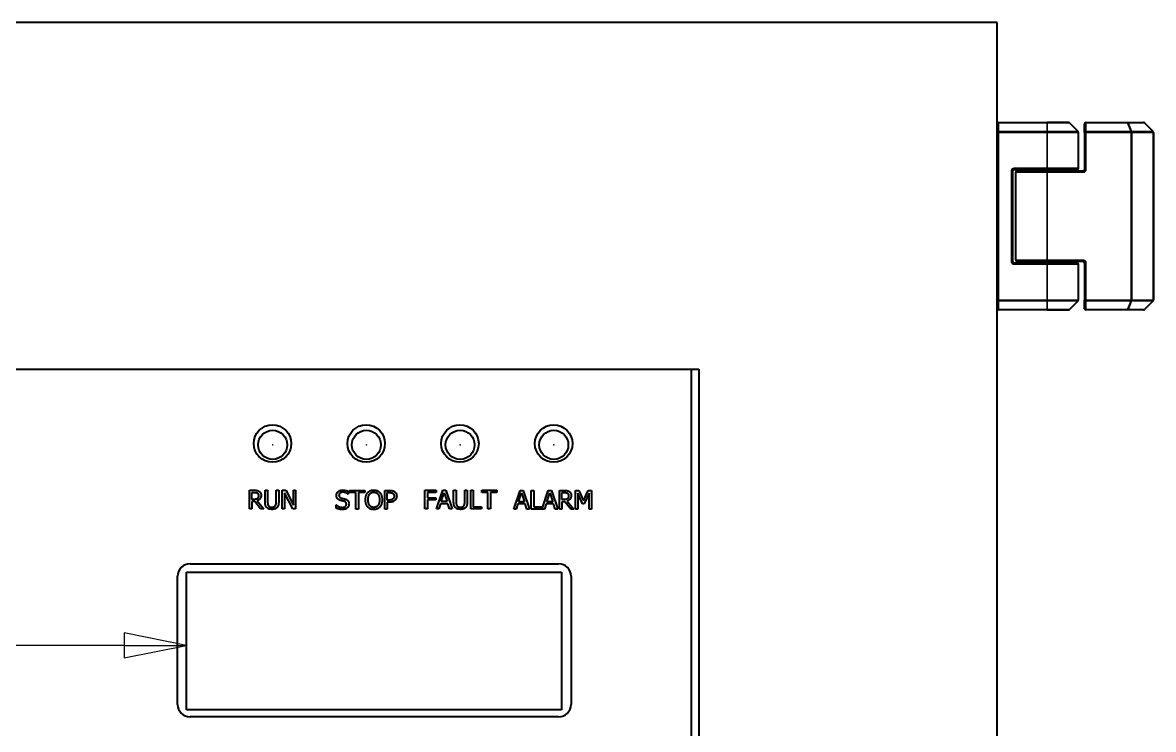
# Model space of a CAD drawing. Header units: millimetres. Extents: x 0 to 5945, y 0 to 4205.
# Drawn here: x 4379.5 to 4560.5, y 1782.7 to 1895.8 of the extents above; entities that cross this region are included whole.
import ezdxf

# ---------------------------------------------------------------- set-up
doc = ezdxf.new("R2010")
doc.units = ezdxf.units.MM
doc.header["$LTSCALE"] = 5
for name, color, linetype, lineweight in [('가시적인 것(ISO)', 3, 'Continuous', 40), ('가시적인 좁은 것(ISO)', 3, 'Continuous', 35), ('기호(ISO)', 5, 'Continuous', 25)]:
    doc.layers.add(name, color=color, linetype=linetype, lineweight=lineweight)

msp = doc.modelspace()

# ---------------------------------------------------------------- linework, layer by layer
at = {"layer": '가시적인 것(ISO)'}
for p, q in [((4535.5316, 1895.8118), (4225.5316, 1895.8118)), ((4535.5316, 1686.8118), (4535.5316, 1895.8118)), ((4535.7316, 1879.8118), (4543.5316, 1879.8118)), ((4546.9487, 1879.8118), (4543.5316, 1879.8118)), ((4547.0902, 1879.7532), (4548.473, 1878.3703)), ((4549.5316, 1878.2289), (4549.5316, 1879.6118)), ((4549.7316, 1879.8118), (4556.3759, 1879.8118)), ((4556.3759, 1879.8118), (4558.9487, 1879.8118)), ((4560.473, 1878.3703), (4559.0902, 1879.7532)), ((4548.5316, 1872.5118), (4548.5316, 1878.2289)), ((4549.5316, 1878.2289), (4549.5316, 1872.2618)), ((4560.5316, 1878.2289), (4560.5316, 1851.3946)), ((4538.0316, 1857.5118), (4538.0316, 1872.1118)), ((4538.2316, 1872.3118), (4543.5316, 1872.3118)), ((4538.5316, 1857.7618), (4538.5316, 1871.8618)), ((4543.5316, 1872.0618), (4538.7316, 1872.0618)), ((4548.3316, 1872.3118), (4543.5316, 1872.3118)), ((4543.5316, 1872.0618), (4549.3316, 1872.0618)), ((4543.5316, 1857.3118), (4538.2316, 1857.3118)), ((4538.7316, 1857.5618), (4543.5316, 1857.5618)), ((4549.3316, 1857.5618), (4543.5316, 1857.5618)), ((4543.5316, 1857.3118), (4548.3316, 1857.3118)), ((4548.5316, 1851.3946), (4548.5316, 1857.1118)), ((4549.5316, 1857.3618), (4549.5316, 1851.3946)), ((4547.0902, 1849.8704), (4548.473, 1851.2532)), ((4549.5316, 1850.0118), (4549.5316, 1851.3946)), ((4560.473, 1851.2532), (4559.0902, 1849.8704)), ((4543.5316, 1849.8118), (4535.7316, 1849.8118)), ((4543.5316, 1849.8118), (4546.9487, 1849.8118)), ((4556.3759, 1849.8118), (4549.7316, 1849.8118)), ((4558.9487, 1849.8118), (4556.3759, 1849.8118)), ((4321.2816, 1840.3118), (4487.7816, 1840.3118)), ((4486.5316, 1840.3118), (4486.5316, 1742.3118)), ((4487.7816, 1840.3118), (4487.7816, 1742.3118)), ((4415.8253, 1820.9434), (4416.5984, 1820.9434)), ((4415.8253, 1817.9434), (4415.8253, 1820.9434)), ((4418.3488, 1820.9434), (4418.7475, 1820.9434)), ((4418.3488, 1819.0714), (4418.3488, 1820.9434)), ((4418.7475, 1820.9434), (4418.7475, 1819.0714)), ((4420.1211, 1820.9434), (4420.5198, 1820.9434)), ((4420.1211, 1819.0617), (4420.1211, 1820.9434)), ((4420.5198, 1820.9434), (4420.5198, 1819.0714)), ((4421.0911, 1820.9434), (4421.6576, 1820.9434)), ((4421.0911, 1817.9434), (4421.0911, 1820.9434)), ((4421.6576, 1820.9434), (4422.8659, 1818.5682)), ((4422.8659, 1820.9434), (4423.2378, 1820.9434)), ((4422.8659, 1818.5682), (4422.8659, 1820.9434)), ((4423.2378, 1820.9434), (4423.2378, 1817.9434)), ((4431.8756, 1820.9118), (4434.2872, 1820.9118)), ((4431.8756, 1820.5568), (4431.8756, 1820.9118)), ((4434.2872, 1820.9118), (4434.2872, 1820.5568)), ((4437.5109, 1820.9118), (4438.2646, 1820.9118)), ((4437.5109, 1817.9118), (4437.5109, 1820.9118)), ((4443.9376, 1820.9434), (4445.7317, 1820.9434)), ((4443.9376, 1817.9434), (4443.9376, 1820.9434)), ((4445.7317, 1820.9434), (4445.7317, 1820.5884)), ((4445.7658, 1817.9434), (4446.7771, 1820.9434)), ((4446.7771, 1820.9434), (4447.2682, 1820.9434)), ((4447.2682, 1820.9434), (4448.2795, 1817.9434)), ((4448.5275, 1820.9434), (4448.9262, 1820.9434)), ((4448.5275, 1819.0714), (4448.5275, 1820.9434)), ((4448.9262, 1820.9434), (4448.9262, 1819.0714)), ((4450.2998, 1820.9434), (4450.6985, 1820.9434)), ((4450.2998, 1819.0617), (4450.2998, 1820.9434)), ((4450.6985, 1820.9434), (4450.6985, 1819.0714)), ((4451.2698, 1820.9434), (4451.6685, 1820.9434)), ((4451.2698, 1817.9434), (4451.2698, 1820.9434)), ((4451.6685, 1820.9434), (4451.6685, 1818.2983)), ((4453.0154, 1820.9434), (4455.427, 1820.9434)), ((4453.0154, 1820.5884), (4453.0154, 1820.9434)), ((4455.427, 1820.9434), (4455.427, 1820.5884)), ((4458.1414, 1817.9118), (4459.1527, 1820.9118)), ((4459.1527, 1820.9118), (4459.6438, 1820.9118)), ((4459.6438, 1820.9118), (4460.6552, 1817.9118)), ((4460.9396, 1820.9118), (4461.3383, 1820.9118)), ((4460.9396, 1817.9118), (4460.9396, 1820.9118)), ((4461.3383, 1820.9118), (4461.3383, 1818.2667)), ((4462.6778, 1817.9406), (4463.6795, 1820.9118)), ((4463.6795, 1820.9118), (4464.1706, 1820.9118)), ((4464.1706, 1820.9118), (4465.1819, 1817.9118)), ((4465.4663, 1820.9118), (4466.2394, 1820.9118)), ((4465.4663, 1817.9118), (4465.4663, 1820.9118)), ((4468.0263, 1820.9118), (4468.5709, 1820.9118)), ((4468.0263, 1817.9118), (4468.0263, 1820.9118)), ((4468.5709, 1820.9118), (4469.3197, 1819.2416)), ((4469.3197, 1819.2416), (4470.0441, 1820.9118)), ((4470.0441, 1820.9118), (4470.5984, 1820.9118)), ((4470.5984, 1820.9118), (4470.5984, 1817.9118)), ((4416.224, 1820.5982), (4416.6203, 1820.5982)), ((4416.224, 1819.4701), (4416.224, 1820.5982)), ((4416.5741, 1819.4701), (4416.224, 1819.4701)), ((4416.224, 1819.1371), (4416.224, 1817.9434)), ((4416.6811, 1819.1371), (4416.224, 1819.1371)), ((4417.6292, 1817.9434), (4416.6811, 1819.1371)), ((4417.0798, 1819.2489), (4418.1471, 1817.9434)), ((4421.4631, 1820.5301), (4421.4631, 1817.9434)), ((4422.7905, 1817.9434), (4421.4631, 1820.5301)), ((4431.6592, 1820.2943), (4431.63, 1820.2943)), ((4431.6592, 1820.7708), (4431.6592, 1820.2943)), ((4432.8821, 1820.5568), (4431.8756, 1820.5568)), ((4432.8821, 1817.9118), (4432.8821, 1820.5568)), ((4433.2808, 1820.5568), (4433.2808, 1817.9118)), ((4434.2872, 1820.5568), (4433.2808, 1820.5568)), ((4437.9096, 1820.5666), (4438.2402, 1820.5666)), ((4437.9096, 1819.3704), (4437.9096, 1820.5666)), ((4438.1819, 1819.3704), (4437.9096, 1819.3704)), ((4445.7317, 1820.5884), (4444.3363, 1820.5884)), ((4444.3363, 1820.5884), (4444.3363, 1819.7424)), ((4444.3363, 1819.7424), (4445.6734, 1819.7424)), ((4444.3363, 1819.3875), (4444.3363, 1817.9434)), ((4445.6734, 1819.3875), (4444.3363, 1819.3875)), ((4445.6734, 1819.7424), (4445.6734, 1819.3875)), ((4446.551, 1819.1225), (4447.0129, 1820.5349)), ((4447.4773, 1819.1225), (4446.551, 1819.1225)), ((4447.0129, 1820.5349), (4447.4773, 1819.1225)), ((4454.0218, 1820.5884), (4453.0154, 1820.5884)), ((4454.0218, 1817.9434), (4454.0218, 1820.5884)), ((4454.4206, 1820.5884), (4454.4206, 1817.9434)), ((4455.427, 1820.5884), (4454.4206, 1820.5884)), ((4458.9266, 1819.0909), (4459.3885, 1820.5033)), ((4459.8529, 1819.0909), (4458.9266, 1819.0909)), ((4459.3885, 1820.5033), (4459.8529, 1819.0909)), ((4463.4534, 1819.0909), (4463.9153, 1820.5033)), ((4464.3796, 1819.0909), (4463.4534, 1819.0909)), ((4463.9153, 1820.5033), (4464.3796, 1819.0909)), ((4465.865, 1820.5666), (4466.2613, 1820.5666)), ((4465.865, 1819.4385), (4465.865, 1820.5666)), ((4466.2151, 1819.4385), (4465.865, 1819.4385)), ((4465.865, 1819.1055), (4465.865, 1817.9118)), ((4466.3221, 1819.1055), (4465.865, 1819.1055)), ((4467.2702, 1817.9118), (4466.3221, 1819.1055)), ((4466.7208, 1819.2173), (4467.7881, 1817.9118)), ((4468.3983, 1820.4961), (4468.3983, 1817.9118)), ((4469.1738, 1818.7384), (4468.3983, 1820.4961)), ((4470.1997, 1820.4961), (4469.4169, 1818.7384)), ((4470.1997, 1817.9118), (4470.1997, 1820.4961)), ((4416.224, 1817.9434), (4415.8253, 1817.9434)), ((4418.1471, 1817.9434), (4417.6292, 1817.9434)), ((4421.4631, 1817.9434), (4421.0911, 1817.9434)), ((4423.2378, 1817.9434), (4422.7905, 1817.9434)), ((4429.7362, 1818.5925), (4429.7654, 1818.5925)), ((4429.7362, 1818.0917), (4429.7362, 1818.5925)), ((4433.2808, 1817.9118), (4432.8821, 1817.9118)), ((4437.9096, 1817.9118), (4437.5109, 1817.9118)), ((4437.9096, 1819.0301), (4437.9096, 1817.9118)), ((4438.2475, 1819.0301), (4437.9096, 1819.0301)), ((4444.3363, 1817.9434), (4443.9376, 1817.9434)), ((4446.1693, 1817.9434), (4445.7658, 1817.9434)), ((4446.4416, 1818.7821), (4446.1693, 1817.9434)), ((4447.5867, 1818.7821), (4446.4416, 1818.7821)), ((4447.859, 1817.9434), (4447.5867, 1818.7821)), ((4448.2795, 1817.9434), (4447.859, 1817.9434)), ((4453.0081, 1817.9434), (4451.2698, 1817.9434)), ((4451.6685, 1818.2983), (4453.0081, 1818.2983)), ((4453.0081, 1818.2983), (4453.0081, 1817.9434)), ((4454.4206, 1817.9434), (4454.0218, 1817.9434)), ((4458.5449, 1817.9118), (4458.1414, 1817.9118)), ((4458.8172, 1818.7505), (4458.5449, 1817.9118)), ((4459.9623, 1818.7505), (4458.8172, 1818.7505)), ((4460.2346, 1817.9118), (4459.9623, 1818.7505)), ((4460.6552, 1817.9118), (4460.2346, 1817.9118)), ((4463.0717, 1817.9118), (4460.9396, 1817.9118)), ((4461.3383, 1818.2667), (4462.6778, 1818.2667)), ((4462.6778, 1818.2667), (4462.6778, 1817.9406)), ((4463.344, 1818.7505), (4463.0717, 1817.9118)), ((4464.489, 1818.7505), (4463.344, 1818.7505)), ((4464.7613, 1817.9118), (4464.489, 1818.7505)), ((4465.1819, 1817.9118), (4464.7613, 1817.9118)), ((4465.865, 1817.9118), (4465.4663, 1817.9118)), ((4467.7881, 1817.9118), (4467.2702, 1817.9118)), ((4468.3983, 1817.9118), (4468.0263, 1817.9118)), ((4469.4169, 1818.7384), (4469.1738, 1818.7384)), ((4470.5984, 1817.9118), (4470.1997, 1817.9118)), ((4406.3316, 1809.1618), (4465.3316, 1809.1618)), ((4404.3316, 1786.6618), (4404.3316, 1807.1618)), ((4405.7789, 1807.8077), (4465.7789, 1807.8077)), ((4405.7789, 1785.8077), (4405.7789, 1807.8077)), ((4465.7789, 1807.8077), (4465.7789, 1785.8077)), ((4467.3316, 1807.1618), (4467.3316, 1786.6618)), ((4465.7789, 1785.8077), (4405.7789, 1785.8077)), ((4465.3316, 1784.6618), (4406.3316, 1784.6618))]:
    msp.add_line(p, q, dxfattribs=at)
for centre, radius in [((4419.5316, 1828.4118), 3), ((4419.5575, 1828.2078), 2.325), ((4434.5316, 1828.4118), 3), ((4434.5575, 1828.2078), 2.325), ((4449.5316, 1828.4118), 3), ((4449.5576, 1828.2078), 2.325), ((4464.5316, 1828.4118), 3), ((4464.5575, 1828.2078), 2.325)]:
    msp.add_circle(centre, radius, dxfattribs=at)
for centre, radius, start, end in [((4535.7316, 1879.6118), 0.2, 90, 180), ((4546.9487, 1879.6118), 0.2, 44.99999, 90), ((4549.7316, 1879.6118), 0.2, 90, 180), ((4558.9487, 1879.6118), 0.2, 45, 90), ((4548.3316, 1878.2289), 0.2, 0, 44.99999), ((4560.3316, 1878.2289), 0.2, 0, 45), ((4538.2316, 1872.1118), 0.2, 90, 180), ((4538.7316, 1871.8618), 0.2, 90, 180), ((4548.3316, 1872.5118), 0.2, 270, 0), ((4549.3316, 1872.2618), 0.2, 270, 0), ((4538.2316, 1857.5118), 0.2, 180, 270), ((4538.7316, 1857.7618), 0.2, 180, 270), ((4548.3316, 1857.1118), 0.2, 0, 90), ((4549.3316, 1857.3618), 0.2, 0, 90), ((4535.7316, 1850.0118), 0.2, 180, 270), ((4546.9487, 1850.0118), 0.2, 270, 315.00001), ((4548.3316, 1851.3946), 0.2, 315.00001, 0), ((4549.7316, 1850.0118), 0.2, 180, 270), ((4558.9487, 1850.0118), 0.2, 270, 315), ((4560.3316, 1851.3946), 0.2, 315, 0), ((4406.3316, 1807.1618), 2, 90, 180), ((4465.3316, 1807.1618), 2, 0, 90), ((4406.3316, 1786.6618), 2, 180, 270), ((4465.3316, 1786.6618), 2, 270, 0)]:
    msp.add_arc(centre, radius, start, end, dxfattribs=at)
for points in [[(4416.5984, 1820.9434), (4416.8561, 1820.9434), (4417.2038, 1820.8875), (4417.3618, 1820.7854)], [(4429.7581, 1820.1071), (4429.7581, 1820.4717), (4430.327, 1820.9653), (4430.767, 1820.9653)], [(4430.767, 1820.9653), (4431.0198, 1820.9653), (4431.4671, 1820.8656), (4431.6592, 1820.7708)], [(4434.7808, 1820.569), (4434.9558, 1820.7683), (4435.4445, 1820.975), (4435.7459, 1820.975)], [(4435.7459, 1820.975), (4436.0522, 1820.975), (4436.5433, 1820.761), (4436.7135, 1820.569)], [(4438.2646, 1820.9118), (4438.532, 1820.9118), (4438.9064, 1820.8243), (4439.0498, 1820.7246)], [(4466.2394, 1820.9118), (4466.4971, 1820.9118), (4466.8448, 1820.8559), (4467.0028, 1820.7538)], [(4417.1163, 1819.6257), (4417.0214, 1819.5309), (4416.7467, 1819.4701), (4416.5741, 1819.4701)], [(4416.6203, 1820.5982), (4416.7856, 1820.5982), (4417.0117, 1820.552), (4417.0968, 1820.4961)], [(4417.7022, 1820.129), (4417.7022, 1819.8008), (4417.3667, 1819.3559), (4417.0798, 1819.2489)], [(4417.0968, 1820.4961), (4417.1941, 1820.4304), (4417.2864, 1820.2286), (4417.2864, 1820.0973)], [(4417.2864, 1820.0973), (4417.2864, 1819.9418), (4417.2038, 1819.7084), (4417.1163, 1819.6257)], [(4417.3618, 1820.7854), (4417.5198, 1820.6832), (4417.7022, 1820.3648), (4417.7022, 1820.129)], [(4418.6357, 1818.1573), (4418.4777, 1818.3129), (4418.3488, 1818.7505), (4418.3488, 1819.0714)], [(4418.7475, 1819.0714), (4418.7475, 1818.8623), (4418.801, 1818.5803), (4418.8764, 1818.4661)], [(4419.9923, 1818.4661), (4420.0676, 1818.5803), (4420.1211, 1818.8599), (4420.1211, 1819.0617)], [(4420.5198, 1819.0714), (4420.5198, 1818.7578), (4420.3934, 1818.3105), (4420.233, 1818.1573)], [(4429.9526, 1819.5649), (4429.8602, 1819.6646), (4429.7581, 1819.932), (4429.7581, 1820.1071)], [(4430.4485, 1819.2999), (4430.2929, 1819.3413), (4430.0474, 1819.4653), (4429.9526, 1819.5649)], [(4430.7937, 1820.62), (4430.5166, 1820.62), (4430.1738, 1820.3599), (4430.1738, 1820.1484)], [(4430.1738, 1820.1484), (4430.1738, 1819.9588), (4430.3756, 1819.7327), (4430.5652, 1819.6816)], [(4430.9906, 1819.1638), (4430.8521, 1819.2027), (4430.6211, 1819.2562), (4430.4485, 1819.2999)], [(4430.5652, 1819.6816), (4430.6916, 1819.6476), (4431.0587, 1819.5601), (4431.1803, 1819.5236)], [(4431.63, 1820.2943), (4431.4866, 1820.4255), (4431.0393, 1820.62), (4430.7937, 1820.62)], [(4431.3602, 1818.7043), (4431.3602, 1818.8842), (4431.1827, 1819.1079), (4430.9906, 1819.1638)], [(4431.1803, 1819.5236), (4431.489, 1819.4288), (4431.7759, 1819.0471), (4431.7759, 1818.7675)], [(4434.421, 1819.4118), (4434.421, 1819.7886), (4434.6082, 1820.3623), (4434.7808, 1820.569)], [(4434.7783, 1818.257), (4434.6057, 1818.4563), (4434.421, 1819.0422), (4434.421, 1819.4118)], [(4434.8367, 1819.4118), (4434.8367, 1819.7035), (4434.9631, 1820.1654), (4435.0822, 1820.3186)], [(4435.7483, 1818.1938), (4435.3326, 1818.1938), (4434.8367, 1818.821), (4434.8367, 1819.4118)], [(4435.0822, 1820.3186), (4435.2062, 1820.479), (4435.532, 1820.6298), (4435.7483, 1820.6298)], [(4435.7483, 1820.6298), (4435.9574, 1820.6298), (4436.2929, 1820.4742), (4436.412, 1820.3186)], [(4436.6576, 1819.4118), (4436.6576, 1818.821), (4436.1641, 1818.1938), (4435.7483, 1818.1938)], [(4436.412, 1820.3186), (4436.5287, 1820.1679), (4436.6576, 1819.7084), (4436.6576, 1819.4118)], [(4436.7135, 1820.569), (4436.8837, 1820.3696), (4437.0733, 1819.7862), (4437.0733, 1819.4118)], [(4437.0733, 1819.4118), (4437.0733, 1819.0471), (4436.8885, 1818.4563), (4436.7135, 1818.257)], [(4438.8213, 1819.5503), (4438.724, 1819.4482), (4438.425, 1819.3704), (4438.1819, 1819.3704)], [(4438.2402, 1820.5666), (4438.4274, 1820.5666), (4438.6803, 1820.5155), (4438.7751, 1820.4523)], [(4439.1446, 1819.3413), (4438.989, 1819.1881), (4438.5684, 1819.0301), (4438.2475, 1819.0301)], [(4438.7751, 1820.4523), (4438.8845, 1820.3794), (4438.9915, 1820.1508), (4438.9915, 1819.9952)], [(4438.9915, 1819.9952), (4438.9915, 1819.8518), (4438.9112, 1819.6403), (4438.8213, 1819.5503)], [(4439.0498, 1820.7246), (4439.2176, 1820.6103), (4439.4072, 1820.2578), (4439.4072, 1820.0074)], [(4439.4072, 1820.0074), (4439.4072, 1819.8129), (4439.2686, 1819.4628), (4439.1446, 1819.3413)], [(4448.8144, 1818.1573), (4448.6564, 1818.3129), (4448.5275, 1818.7505), (4448.5275, 1819.0714)], [(4448.9262, 1819.0714), (4448.9262, 1818.8623), (4448.9797, 1818.5803), (4449.0551, 1818.4661)], [(4450.171, 1818.4661), (4450.2463, 1818.5803), (4450.2998, 1818.8599), (4450.2998, 1819.0617)], [(4450.6985, 1819.0714), (4450.6985, 1818.7578), (4450.5721, 1818.3105), (4450.4116, 1818.1573)], [(4466.7573, 1819.5941), (4466.6624, 1819.4993), (4466.3877, 1819.4385), (4466.2151, 1819.4385)], [(4466.2613, 1820.5666), (4466.4266, 1820.5666), (4466.6527, 1820.5204), (4466.7378, 1820.4644)], [(4467.3432, 1820.0973), (4467.3432, 1819.7691), (4467.0077, 1819.3243), (4466.7208, 1819.2173)], [(4466.7378, 1820.4644), (4466.8351, 1820.3988), (4466.9274, 1820.197), (4466.9274, 1820.0657)], [(4466.9274, 1820.0657), (4466.9274, 1819.9102), (4466.8448, 1819.6768), (4466.7573, 1819.5941)], [(4467.0028, 1820.7538), (4467.1608, 1820.6516), (4467.3432, 1820.3332), (4467.3432, 1820.0973)], [(4419.4331, 1817.8802), (4419.1681, 1817.8802), (4418.7743, 1818.0187), (4418.6357, 1818.1573)], [(4418.8764, 1818.4661), (4418.9566, 1818.3445), (4419.2338, 1818.2205), (4419.4331, 1818.2205)], [(4419.4331, 1818.2205), (4419.6203, 1818.2205), (4419.912, 1818.3445), (4419.9923, 1818.4661)], [(4420.233, 1818.1573), (4420.0895, 1818.0163), (4419.7103, 1817.8802), (4419.4331, 1817.8802)], [(4430.7208, 1817.8583), (4430.395, 1817.8583), (4429.938, 1817.9944), (4429.7362, 1818.0917)], [(4429.7654, 1818.5925), (4429.9623, 1818.4077), (4430.4607, 1818.2035), (4430.6916, 1818.2035)], [(4430.6916, 1818.2035), (4431.0223, 1818.2035), (4431.3602, 1818.4782), (4431.3602, 1818.7043)], [(4431.5036, 1818.1306), (4431.3602, 1817.9993), (4430.9955, 1817.8583), (4430.7208, 1817.8583)], [(4431.7759, 1818.7675), (4431.7759, 1818.5901), (4431.6325, 1818.2497), (4431.5036, 1818.1306)], [(4435.7459, 1817.8486), (4435.442, 1817.8486), (4434.9558, 1818.0552), (4434.7783, 1818.257)], [(4436.7135, 1818.257), (4436.5287, 1818.0479), (4436.0401, 1817.8486), (4435.7459, 1817.8486)], [(4449.6118, 1817.8802), (4449.3468, 1817.8802), (4448.953, 1818.0187), (4448.8144, 1818.1573)], [(4449.0551, 1818.4661), (4449.1353, 1818.3445), (4449.4124, 1818.2205), (4449.6118, 1818.2205)], [(4449.6118, 1818.2205), (4449.799, 1818.2205), (4450.0907, 1818.3445), (4450.171, 1818.4661)], [(4450.4116, 1818.1573), (4450.2682, 1818.0163), (4449.8889, 1817.8802), (4449.6118, 1817.8802)]]:
    msp.add_open_spline(points, degree=2, dxfattribs=at)
at = {"layer": '가시적인 좁은 것(ISO)'}
for p, q in [((4535.7316, 1879.8118), (4535.7316, 1879.7532)), ((4535.7316, 1878.3703), (4535.7316, 1879.7532)), ((4535.7316, 1879.7532), (4543.5316, 1879.7532)), ((4543.5316, 1879.7532), (4543.5316, 1879.8118)), ((4543.5316, 1879.7532), (4543.5316, 1878.3703)), ((4547.0902, 1879.7532), (4543.5316, 1879.7532)), ((4549.7316, 1879.8118), (4549.7316, 1879.7532)), ((4549.7316, 1878.3703), (4549.7316, 1879.7532)), ((4549.7316, 1879.7532), (4556.3759, 1879.7532)), ((4556.3759, 1879.7532), (4556.3759, 1879.8118)), ((4556.9487, 1878.3703), (4556.3759, 1879.7532)), ((4557.0487, 1878.3703), (4556.4759, 1879.7532)), ((4556.4759, 1879.7532), (4559.0487, 1879.7532)), ((4560.4316, 1878.3703), (4559.0487, 1879.7532)), ((4535.7316, 1878.2289), (4535.5316, 1878.2289)), ((4543.5316, 1878.3703), (4535.7316, 1878.3703)), ((4535.7316, 1878.3703), (4535.7316, 1878.2289)), ((4543.5316, 1878.2289), (4535.7316, 1878.2289)), ((4535.7316, 1878.2289), (4535.7316, 1851.3946)), ((4543.5316, 1878.3703), (4543.5316, 1878.2289)), ((4543.5316, 1878.3703), (4548.473, 1878.3703)), ((4543.5316, 1872.5118), (4543.5316, 1878.2289)), ((4543.5316, 1878.2289), (4548.5316, 1878.2289)), ((4549.7316, 1878.2289), (4549.5316, 1878.2289)), ((4549.7316, 1878.3703), (4549.7316, 1878.2289)), ((4556.9487, 1878.3703), (4549.7316, 1878.3703)), ((4556.9487, 1878.2289), (4549.7316, 1878.2289)), ((4549.7316, 1878.2289), (4549.7316, 1872.2618)), ((4556.9487, 1878.3703), (4556.9487, 1878.2289)), ((4556.9487, 1878.2289), (4556.9487, 1851.3946)), ((4556.9487, 1878.2289), (4557.0902, 1878.2289)), ((4560.4316, 1878.3703), (4557.0487, 1878.3703)), ((4560.473, 1878.2289), (4557.0902, 1878.2289)), ((4557.0902, 1878.2289), (4557.0902, 1851.3946)), ((4560.473, 1878.2289), (4560.5316, 1878.2289)), ((4560.473, 1878.2289), (4560.473, 1851.3946)), ((4538.0316, 1872.1118), (4537.8316, 1872.1118)), ((4537.8316, 1857.5118), (4537.8316, 1872.1118)), ((4538.2316, 1872.5118), (4538.2316, 1872.3118)), ((4538.2316, 1872.5118), (4543.5316, 1872.5118)), ((4543.5316, 1871.8618), (4538.5316, 1871.8618)), ((4548.5316, 1872.5118), (4543.5316, 1872.5118)), ((4543.5316, 1872.3118), (4543.5316, 1872.5118)), ((4543.5316, 1871.8618), (4543.5316, 1872.0618)), ((4543.5316, 1871.8618), (4549.3316, 1871.8618)), ((4543.5316, 1857.7618), (4543.5316, 1871.8618)), ((4549.3316, 1871.8618), (4549.3316, 1872.0618)), ((4549.5316, 1872.2618), (4549.7316, 1872.2618)), ((4537.8316, 1857.5118), (4538.0316, 1857.5118)), ((4538.2316, 1857.3118), (4538.2316, 1857.1118)), ((4543.5316, 1857.1118), (4538.2316, 1857.1118)), ((4538.5316, 1857.7618), (4543.5316, 1857.7618)), ((4549.3316, 1857.7618), (4543.5316, 1857.7618)), ((4543.5316, 1857.7618), (4543.5316, 1857.5618)), ((4543.5316, 1857.3118), (4543.5316, 1857.1118)), ((4543.5316, 1851.3946), (4543.5316, 1857.1118)), ((4543.5316, 1857.1118), (4548.5316, 1857.1118)), ((4549.3316, 1857.5618), (4549.3316, 1857.7618)), ((4549.7316, 1857.3618), (4549.5316, 1857.3618)), ((4549.7316, 1857.3618), (4549.7316, 1851.3946)), ((4535.5316, 1851.3946), (4535.7316, 1851.3946)), ((4535.7316, 1851.3946), (4543.5316, 1851.3946)), ((4535.7316, 1851.3946), (4535.7316, 1851.2532)), ((4535.7316, 1849.8704), (4535.7316, 1851.2532)), ((4535.7316, 1851.2532), (4543.5316, 1851.2532)), ((4535.7316, 1849.8704), (4535.7316, 1849.8118)), ((4543.5316, 1849.8704), (4535.7316, 1849.8704)), ((4543.5316, 1851.2532), (4543.5316, 1851.3946)), ((4548.5316, 1851.3946), (4543.5316, 1851.3946)), ((4543.5316, 1849.8704), (4543.5316, 1851.2532)), ((4548.473, 1851.2532), (4543.5316, 1851.2532)), ((4543.5316, 1849.8704), (4543.5316, 1849.8118)), ((4543.5316, 1849.8704), (4547.0902, 1849.8704)), ((4549.5316, 1851.3946), (4549.7316, 1851.3946)), ((4556.9487, 1851.3946), (4549.7316, 1851.3946)), ((4549.7316, 1851.3946), (4549.7316, 1851.2532)), ((4549.7316, 1849.8704), (4549.7316, 1851.2532)), ((4556.9487, 1851.2532), (4549.7316, 1851.2532)), ((4556.3759, 1849.8704), (4549.7316, 1849.8704)), ((4549.7316, 1849.8704), (4549.7316, 1849.8118)), ((4556.9487, 1851.2532), (4556.3759, 1849.8704)), ((4556.3759, 1849.8118), (4556.3759, 1849.8704)), ((4557.0487, 1851.2532), (4556.4759, 1849.8704)), ((4559.0487, 1849.8704), (4556.4759, 1849.8704)), ((4557.0902, 1851.3946), (4556.9487, 1851.3946)), ((4556.9487, 1851.3946), (4556.9487, 1851.2532)), ((4557.0487, 1851.2532), (4560.4316, 1851.2532)), ((4557.0902, 1851.3946), (4560.473, 1851.3946)), ((4560.4316, 1851.2532), (4559.0487, 1849.8704)), ((4560.5316, 1851.3946), (4560.473, 1851.3946))]:
    msp.add_line(p, q, dxfattribs=at)
for centre in [(4419.5575, 1828.2078), (4434.5575, 1828.2078), (4449.5576, 1828.2078), (4464.5575, 1828.2078)]:
    msp.add_circle(centre, 0.025, dxfattribs=at)
for centre, start, end in [((4538.2316, 1872.1118), 90, 180), ((4549.3316, 1872.2618), 270, 0), ((4538.2316, 1857.5118), 180, 270), ((4549.3316, 1857.3618), 0, 90)]:
    msp.add_arc(centre, 0.4, start, end, dxfattribs=at)
for centre, major_axis, ratio, start_param, end_param in [((4535.7316, 1879.6118), (-0.2, 0), 0.70710678, 4.71238898, 6.28318531), ((4549.7316, 1879.6118), (-0.2, 0), 0.70710678, 4.71238898, 6.28318531), ((4556.3759, 1879.6118), (0, 0.2), 0.70710678, 5.49778714, 6.28318531), ((4556.3759, 1879.6118), (0.1848, 0.0765), 0.67859834, 0.74875372, 1.29678212), ((4558.9487, 1879.6118), (0, 0.2), 0.70710678, 5.49778714, 6.28318531), ((4558.9487, 1879.6118), (0.1414, 0.1414), 0.28108464, 0, 0.54802841), ((4535.7316, 1878.2289), (-0.2, 0), 0.70710678, 4.71238898, 6.28318531), ((4549.7316, 1878.2289), (-0.2, 0), 0.70710678, 4.71238898, 6.28318531), ((4556.9487, 1878.2289), (0.1848, 0.0765), 0.67859834, 0.74875372, 1.29678212), ((4556.9487, 1878.2289), (0, -0.2), 0.70710678, 1.57079633, 2.35619449), ((4560.3316, 1878.2289), (0.1414, 0.1414), 0.28108464, 0, 0.54802841), ((4560.3316, 1878.2289), (0, 0.2), 0.70710678, 4.71238898, 5.49778714), ((4535.7316, 1851.3946), (-0.2, 0), 0.70710678, 0, 1.57079633), ((4535.7316, 1850.0118), (-0.2, 0), 0.70710678, 0, 1.57079633), ((4549.7316, 1851.3946), (-0.2, 0), 0.70710678, 0, 1.57079633), ((4549.7316, 1850.0118), (-0.2, 0), 0.70710678, 0, 1.57079633), ((4556.3759, 1850.0118), (-0.1848, 0.0765), 0.67859834, 1.84481053, 2.39283894), ((4556.3759, 1850.0118), (0, -0.2), 0.70710678, 0, 0.78539816), ((4556.9487, 1851.3946), (-0.1848, 0.0765), 0.67859834, 1.84481053, 2.39283894), ((4556.9487, 1851.3946), (0, -0.2), 0.70710678, 0.78539816, 1.57079633), ((4558.9487, 1850.0118), (0, -0.2), 0.70710678, 0, 0.78539816), ((4558.9487, 1850.0118), (0.1414, -0.1414), 0.28108464, 5.7351569, 6.28318531), ((4560.3316, 1851.3946), (0, 0.2), 0.70710678, 3.92699082, 4.71238898), ((4560.3316, 1851.3946), (0.1414, -0.1414), 0.28108464, 5.7351569, 6.28318531)]:
    msp.add_ellipse(centre, major_axis=major_axis, ratio=ratio, start_param=start_param, end_param=end_param, dxfattribs=at)
at = {"layer": '기호(ISO)', "color": 7}
for p, q in [((4405.7789, 1796.1), (4395.7789, 1798.1)), ((4395.7789, 1798.1), (4395.7789, 1794.1)), ((4395.7789, 1796.1), (3867.6725, 1796.1)), ((4395.7789, 1796.1), (4405.7789, 1796.1)), ((4395.7789, 1794.1), (4405.7789, 1796.1))]:
    msp.add_line(p, q, dxfattribs=at)
at = {"layer": '기호(ISO)', "color": 7, "flags": 128}
msp.add_lwpolyline([(4395.779, 1794.1), (4405.7789, 1796.1), (4395.779, 1798.1001), (4395.779, 1794.1)], dxfattribs=at)
at = {"layer": '기호(ISO)', "color": 7}
msp.add_solid([(4395.779, 1794.1), (4405.7789, 1796.1), (4395.779, 1798.1001), (4395.779, 1794.1)], dxfattribs=at)

doc.saveas('drawing.dxf')
